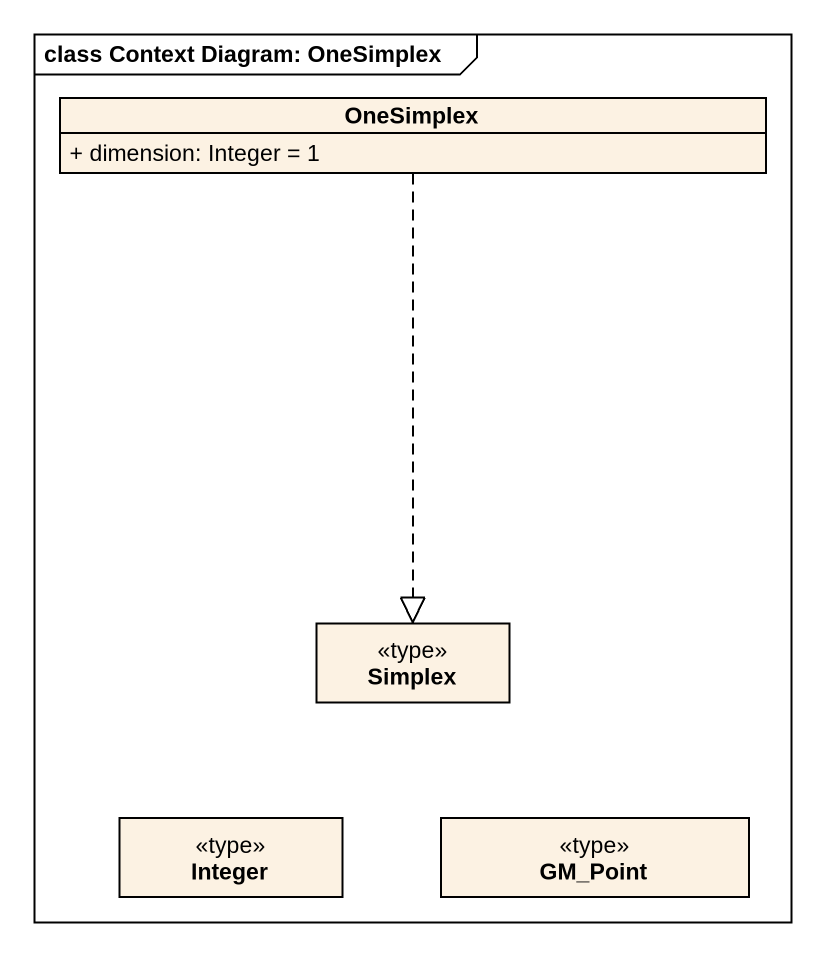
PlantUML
@startuml
mainframe class Context Diagram: OneSimplex
hide circle
hide empty members
skinparam classAttributeIconSize 0
class OneSimplex {
  + dimension: Integer = 1
}
class Simplex <<type>>
class Integer <<type>>
class GM_Point <<type>>
OneSimplex ..|> Simplex
@enduml
